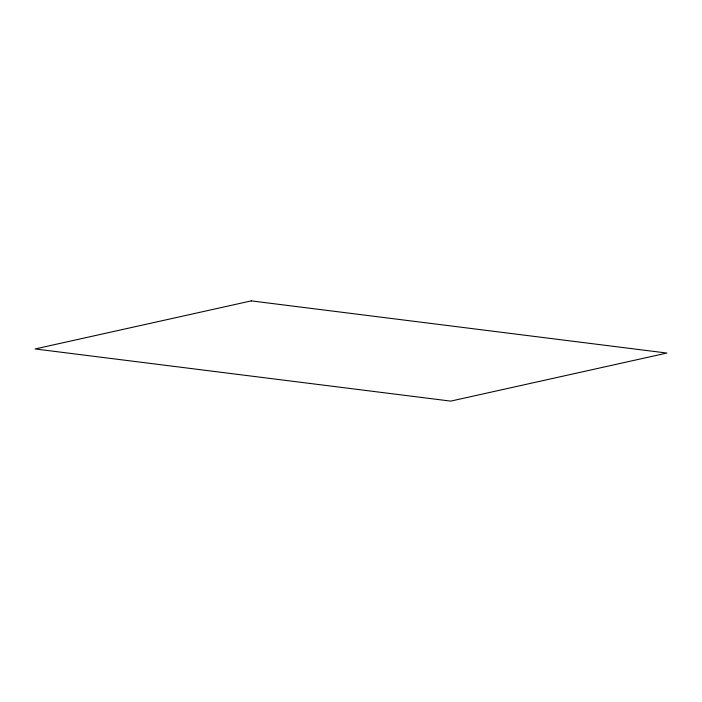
<?xml version="1.0" encoding="UTF-8"?>
<svg xmlns="http://www.w3.org/2000/svg" width="702" height="702" viewBox="0 0 702 702"><rect width="100%" height="100%" fill="white"/><g stroke="black" fill="none" stroke-linecap="round" stroke-linejoin="round"><path stroke-width="1.05" d="M251.272 300.886L35.1 348.947L450.728 401.114L666.9 353.053L251.272 300.886"/></g></svg>
